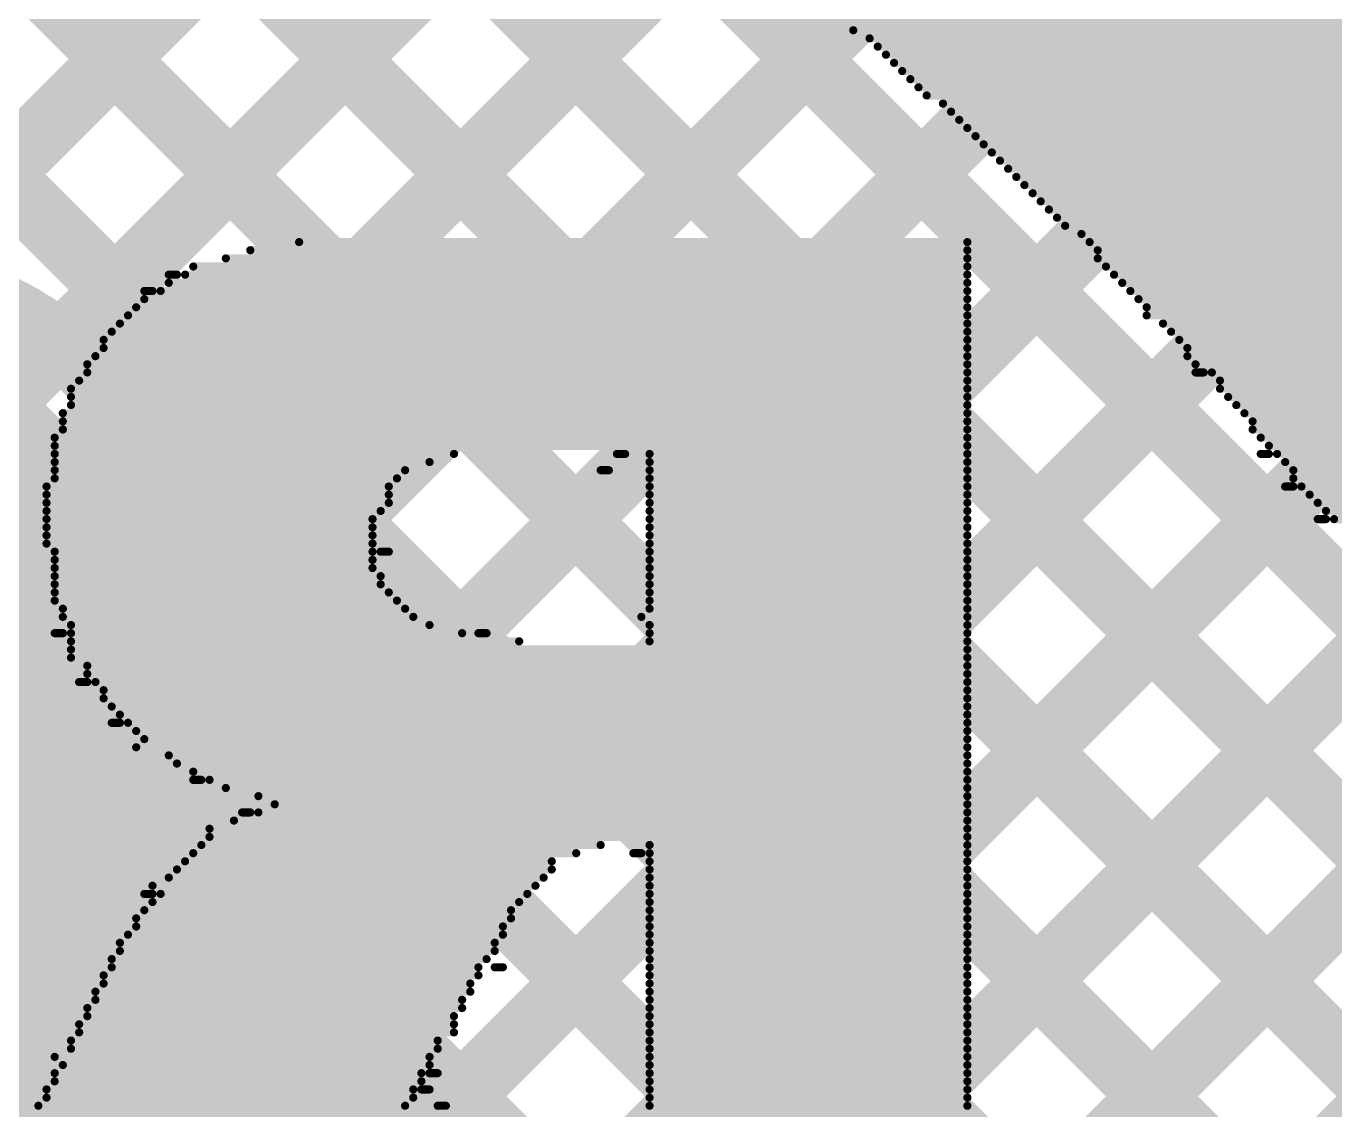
# Model space of a CAD drawing. Header units: millimetres. Extents: x 0 to 214, y 0 to 214.
# Drawn here: x 3.4305 to 3.5911, y 2.0225 to 2.1555 of the extents above; entities that cross this region are included whole.
import ezdxf

# ---------------------------------------------------------------- set-up
doc = ezdxf.new("R2010")
doc.units = ezdxf.units.MM
doc.header["$MEASUREMENT"] = 0
for name, color, linetype in [('BottomLayer', 5, 'Continuous'), ('BottomOverlay', 54, 'Continuous'), ('TopLayer', 1, 'Continuous')]:
    doc.layers.add(name, color=color, linetype=linetype)

msp = doc.modelspace()

# ---------------------------------------------------------------- linework, layer by layer
at = {"layer": 'BottomLayer', "const_width": 0.008}
for points in [[(3.25717, 1.91067), (4.033, 2.6865)], [(3.28279, 1.908), (4.06129, 2.6865)], [(3.31107, 1.908), (4.08957, 2.6865)], [(3.33936, 1.908), (4.11786, 2.6865)], [(3.36764, 1.908), (4.14614, 2.6865)], [(3.39593, 1.908), (3.99415, 2.50622)], [(3.42421, 1.908), (3.994, 2.47779)], [(3.45249, 1.908), (3.994, 2.44951)], [(3.48078, 1.908), (3.994, 2.42122)], [(3.32618, 2.40806), (3.816, 1.91824)], [(3.31203, 2.39392), (3.816, 1.88995)], [(3.29789, 2.37978), (3.816, 1.86167)], [(3.28375, 2.36564), (3.816, 1.83338)], [(3.26961, 2.35149), (3.816, 1.8051)], [(3.25546, 2.33735), (3.816, 1.77682)], [(3.12212, 2.32928), (3.54339, 1.908)], [(3.24132, 2.32321), (3.64525, 1.91928)], [(3.22718, 2.30907), (3.62149, 1.91475)], [(3.21342, 2.29454), (3.59996, 1.908)], [(3.22889, 1.93895), (3.58201, 2.29207)], [(3.19448, 2.28519), (3.57168, 1.908)], [(3.24303, 1.92481), (3.59717, 2.27895)]]:
    msp.add_lwpolyline(points, dxfattribs=at)
at = {"layer": 'BottomOverlay', "const_width": 0.001}
for points in [[(3.53, 2.156), (3.649, 2.156)], [(3.532, 2.155), (3.65, 2.155)], [(3.534, 2.154), (3.651, 2.154)], [(3.535, 2.153), (3.652, 2.153)], [(3.536, 2.152), (3.653, 2.152)], [(3.537, 2.151), (3.654, 2.151)], [(3.538, 2.15), (3.656, 2.15)], [(3.539, 2.149), (3.656, 2.149)], [(3.54, 2.148), (3.656, 2.148)], [(3.541, 2.147), (3.657, 2.147)], [(3.543, 2.146), (3.658, 2.146)], [(3.544, 2.145), (3.659, 2.145)], [(3.545, 2.144), (3.66, 2.144)], [(3.546, 2.143), (3.662, 2.143)], [(3.547, 2.142), (3.663, 2.142)], [(3.548, 2.141), (3.663, 2.141)], [(3.549, 2.14), (3.664, 2.14)], [(3.55, 2.139), (3.664, 2.139)], [(3.551, 2.138), (3.665, 2.138)], [(3.552, 2.137), (3.666, 2.137)], [(3.553, 2.136), (3.667, 2.136)], [(3.554, 2.135), (3.667, 2.135)], [(3.555, 2.134), (3.668, 2.134)], [(3.556, 2.133), (3.67, 2.133)], [(3.557, 2.132), (3.669, 2.132)], [(3.558, 2.131), (3.67, 2.131)], [(3.464, 2.129), (3.546, 2.129)], [(3.56, 2.13), (3.671, 2.13)], [(3.561, 2.129), (3.672, 2.129)], [(3.458, 2.128), (3.546, 2.128)], [(3.562, 2.128), (3.672, 2.128)], [(3.451, 2.126), (3.546, 2.126)], [(3.455, 2.127), (3.546, 2.127)], [(3.562, 2.127), (3.673, 2.127)], [(3.563, 2.126), (3.674, 2.126)], [(3.448, 2.125), (3.449, 2.125)], [(3.45, 2.125), (3.546, 2.125)], [(3.564, 2.125), (3.674, 2.125)], [(3.445, 2.123), (3.446, 2.123)], [(3.447, 2.123), (3.546, 2.123)], [(3.448, 2.124), (3.546, 2.124)], [(3.565, 2.124), (3.674, 2.124)], [(3.566, 2.123), (3.675, 2.123)], [(3.444, 2.121), (3.546, 2.121)], [(3.445, 2.122), (3.546, 2.122)], [(3.567, 2.122), (3.675, 2.122)], [(3.568, 2.121), (3.675, 2.121)], [(3.443, 2.12), (3.546, 2.12)], [(3.568, 2.12), (3.78, 2.12)], [(3.441, 2.118), (3.546, 2.118)], [(3.442, 2.119), (3.546, 2.119)], [(3.57, 2.119), (3.78, 2.119)], [(3.571, 2.118), (3.781, 2.118)], [(3.44, 2.117), (3.546, 2.117)], [(3.572, 2.117), (3.781, 2.117)], [(3.439, 2.115), (3.546, 2.115)], [(3.44, 2.116), (3.546, 2.116)], [(3.573, 2.116), (3.781, 2.116)], [(3.573, 2.115), (3.781, 2.115)], [(3.438, 2.114), (3.546, 2.114)], [(3.438, 2.113), (3.546, 2.113)], [(3.574, 2.114), (3.781, 2.114)], [(3.574, 2.113), (3.575, 2.113)], [(3.576, 2.113), (3.781, 2.113)], [(3.437, 2.112), (3.546, 2.112)], [(3.577, 2.112), (3.781, 2.112)], [(3.436, 2.111), (3.546, 2.111)], [(3.436, 2.11), (3.546, 2.11)], [(3.577, 2.111), (3.781, 2.111)], [(3.578, 2.11), (3.781, 2.11)], [(3.436, 2.109), (3.546, 2.109)], [(3.579, 2.109), (3.781, 2.109)], [(3.435, 2.108), (3.546, 2.108)], [(3.435, 2.107), (3.546, 2.107)], [(3.58, 2.108), (3.782, 2.108)], [(3.581, 2.107), (3.782, 2.107)], [(3.434, 2.105), (3.546, 2.105)], [(3.435, 2.106), (3.546, 2.106)], [(3.581, 2.106), (3.782, 2.106)], [(3.582, 2.105), (3.782, 2.105)], [(3.434, 2.104), (3.546, 2.104)], [(3.583, 2.104), (3.782, 2.104)], [(3.434, 2.103), (3.483, 2.103)], [(3.434, 2.102), (3.48, 2.102)], [(3.503, 2.103), (3.504, 2.103)], [(3.507, 2.103), (3.546, 2.103)], [(3.507, 2.102), (3.546, 2.102)], [(3.582, 2.103), (3.583, 2.103)], [(3.584, 2.103), (3.782, 2.103)], [(3.585, 2.102), (3.782, 2.102)], [(3.434, 2.101), (3.477, 2.101)], [(3.501, 2.101), (3.502, 2.101)], [(3.507, 2.101), (3.546, 2.101)], [(3.586, 2.101), (3.783, 2.101)], [(3.433, 2.099), (3.475, 2.099)], [(3.434, 2.1), (3.476, 2.1)], [(3.507, 2.1), (3.546, 2.1)], [(3.507, 2.099), (3.546, 2.099)], [(3.585, 2.099), (3.586, 2.099)], [(3.586, 2.1), (3.782, 2.1)], [(3.587, 2.099), (3.782, 2.099)], [(3.433, 2.098), (3.475, 2.098)], [(3.433, 2.097), (3.475, 2.097)], [(3.507, 2.098), (3.546, 2.098)], [(3.507, 2.097), (3.546, 2.097)], [(3.588, 2.098), (3.78, 2.098)], [(3.589, 2.097), (3.78, 2.097)], [(3.433, 2.096), (3.474, 2.096)], [(3.507, 2.096), (3.546, 2.096)], [(3.59, 2.096), (3.778, 2.096)], [(3.433, 2.095), (3.473, 2.095)], [(3.433, 2.094), (3.473, 2.094)], [(3.507, 2.095), (3.546, 2.095)], [(3.507, 2.094), (3.546, 2.094)], [(3.589, 2.095), (3.59, 2.095)], [(3.591, 2.095), (3.777, 2.095)], [(3.433, 2.093), (3.473, 2.093)], [(3.507, 2.093), (3.546, 2.093)], [(3.433, 2.092), (3.473, 2.092)], [(3.434, 2.091), (3.473, 2.091)], [(3.474, 2.091), (3.475, 2.091)], [(3.507, 2.092), (3.546, 2.092)], [(3.507, 2.091), (3.546, 2.091)], [(3.434, 2.09), (3.473, 2.09)], [(3.434, 2.089), (3.473, 2.089)], [(3.507, 2.09), (3.546, 2.09)], [(3.507, 2.089), (3.546, 2.089)], [(3.434, 2.088), (3.474, 2.088)], [(3.507, 2.088), (3.546, 2.088)], [(3.434, 2.087), (3.474, 2.087)], [(3.434, 2.086), (3.475, 2.086)], [(3.507, 2.087), (3.546, 2.087)], [(3.507, 2.086), (3.546, 2.086)], [(3.434, 2.085), (3.476, 2.085)], [(3.435, 2.084), (3.477, 2.084)], [(3.507, 2.085), (3.546, 2.085)], [(3.507, 2.084), (3.546, 2.084)], [(3.435, 2.083), (3.478, 2.083)], [(3.506, 2.083), (3.546, 2.083)], [(3.434, 2.081), (3.435, 2.081)], [(3.436, 2.082), (3.48, 2.082)], [(3.436, 2.081), (3.484, 2.081)], [(3.486, 2.081), (3.487, 2.081)], [(3.507, 2.082), (3.546, 2.082)], [(3.507, 2.081), (3.546, 2.081)], [(3.436, 2.08), (3.491, 2.08)], [(3.507, 2.08), (3.546, 2.08)], [(3.436, 2.079), (3.546, 2.079)], [(3.436, 2.078), (3.546, 2.078)], [(3.438, 2.077), (3.546, 2.077)], [(3.438, 2.076), (3.546, 2.076)], [(3.437, 2.075), (3.438, 2.075)], [(3.439, 2.075), (3.546, 2.075)], [(3.44, 2.074), (3.546, 2.074)], [(3.44, 2.073), (3.546, 2.073)], [(3.441, 2.072), (3.546, 2.072)], [(3.441, 2.07), (3.442, 2.07)], [(3.442, 2.071), (3.546, 2.071)], [(3.443, 2.07), (3.546, 2.07)], [(3.444, 2.069), (3.546, 2.069)], [(3.445, 2.068), (3.546, 2.068)], [(3.444, 2.067), (3.546, 2.067)], [(3.448, 2.066), (3.546, 2.066)], [(3.449, 2.065), (3.546, 2.065)], [(3.451, 2.064), (3.546, 2.064)], [(3.451, 2.063), (3.452, 2.063)], [(3.453, 2.063), (3.546, 2.063)], [(3.455, 2.062), (3.546, 2.062)], [(3.459, 2.061), (3.546, 2.061)], [(3.461, 2.06), (3.546, 2.06)], [(3.457, 2.059), (3.458, 2.059)], [(3.459, 2.059), (3.546, 2.059)], [(3.453, 2.057), (3.546, 2.057)], [(3.456, 2.058), (3.546, 2.058)], [(3.453, 2.056), (3.546, 2.056)], [(3.451, 2.054), (3.498, 2.054)], [(3.452, 2.055), (3.501, 2.055)], [(3.505, 2.054), (3.506, 2.054)], [(3.507, 2.055), (3.546, 2.055)], [(3.507, 2.054), (3.546, 2.054)], [(3.449, 2.052), (3.495, 2.052)], [(3.45, 2.053), (3.495, 2.053)], [(3.507, 2.053), (3.546, 2.053)], [(3.507, 2.052), (3.546, 2.052)], [(3.448, 2.051), (3.494, 2.051)], [(3.507, 2.051), (3.546, 2.051)], [(3.445, 2.049), (3.446, 2.049)], [(3.446, 2.05), (3.493, 2.05)], [(3.447, 2.049), (3.492, 2.049)], [(3.507, 2.05), (3.546, 2.05)], [(3.507, 2.049), (3.546, 2.049)], [(3.446, 2.048), (3.491, 2.048)], [(3.507, 2.048), (3.546, 2.048)], [(3.444, 2.046), (3.49, 2.046)], [(3.445, 2.047), (3.49, 2.047)], [(3.507, 2.047), (3.546, 2.047)], [(3.507, 2.046), (3.546, 2.046)], [(3.443, 2.044), (3.489, 2.044)], [(3.444, 2.045), (3.489, 2.045)], [(3.507, 2.045), (3.546, 2.045)], [(3.507, 2.044), (3.546, 2.044)], [(3.442, 2.043), (3.488, 2.043)], [(3.507, 2.043), (3.546, 2.043)], [(3.441, 2.041), (3.487, 2.041)], [(3.442, 2.042), (3.488, 2.042)], [(3.507, 2.042), (3.546, 2.042)], [(3.507, 2.041), (3.546, 2.041)], [(3.441, 2.04), (3.486, 2.04)], [(3.488, 2.04), (3.489, 2.04)], [(3.507, 2.04), (3.546, 2.04)], [(3.44, 2.039), (3.486, 2.039)], [(3.44, 2.038), (3.485, 2.038)], [(3.507, 2.039), (3.546, 2.039)], [(3.507, 2.038), (3.546, 2.038)], [(3.439, 2.037), (3.485, 2.037)], [(3.439, 2.036), (3.484, 2.036)], [(3.507, 2.037), (3.546, 2.037)], [(3.507, 2.036), (3.546, 2.036)], [(3.438, 2.035), (3.484, 2.035)], [(3.507, 2.035), (3.546, 2.035)], [(3.437, 2.033), (3.483, 2.033)], [(3.438, 2.034), (3.483, 2.034)], [(3.507, 2.034), (3.546, 2.034)], [(3.507, 2.033), (3.546, 2.033)], [(3.436, 2.031), (3.481, 2.031)], [(3.437, 2.032), (3.483, 2.032)], [(3.507, 2.032), (3.546, 2.032)], [(3.507, 2.031), (3.546, 2.031)], [(3.436, 2.03), (3.481, 2.03)], [(3.507, 2.03), (3.546, 2.03)], [(3.434, 2.029), (3.48, 2.029)], [(3.435, 2.028), (3.48, 2.028)], [(3.507, 2.029), (3.546, 2.029)], [(3.507, 2.028), (3.546, 2.028)], [(3.434, 2.027), (3.479, 2.027)], [(3.48, 2.027), (3.481, 2.027)], [(3.507, 2.027), (3.546, 2.027)], [(3.433, 2.025), (3.478, 2.025)], [(3.434, 2.026), (3.479, 2.026)], [(3.479, 2.025), (3.48, 2.025)], [(3.507, 2.026), (3.546, 2.026)], [(3.507, 2.025), (3.546, 2.025)], [(3.432, 2.023), (3.477, 2.023)], [(3.433, 2.024), (3.478, 2.024)], [(3.481, 2.023), (3.482, 2.023)], [(3.507, 2.024), (3.546, 2.024)], [(3.507, 2.023), (3.546, 2.023)], [(3.431, 2.022), (3.477, 2.022)], [(3.507, 2.022), (3.546, 2.022)]]:
    msp.add_lwpolyline(points, dxfattribs=at)
at = {"layer": 'BottomOverlay', "const_width": 0.0005}
for points in [[(3.53175, 2.155, 1), (3.53225, 2.155, 1)], [(3.53375, 2.154, 1), (3.53425, 2.154, 1)], [(3.53475, 2.153, 1), (3.53525, 2.153, 1)], [(3.53575, 2.152, 1), (3.53625, 2.152, 1)], [(3.53675, 2.151, 1), (3.53725, 2.151, 1)], [(3.53775, 2.15, 1), (3.53825, 2.15, 1)], [(3.53875, 2.149, 1), (3.53925, 2.149, 1)], [(3.53975, 2.148, 1), (3.54025, 2.148, 1)], [(3.54075, 2.147, 1), (3.54125, 2.147, 1)], [(3.54275, 2.146, 1), (3.54325, 2.146, 1)], [(3.54375, 2.145, 1), (3.54425, 2.145, 1)], [(3.54475, 2.144, 1), (3.54525, 2.144, 1)], [(3.54575, 2.143, 1), (3.54625, 2.143, 1)], [(3.54675, 2.142, 1), (3.54725, 2.142, 1)], [(3.54775, 2.141, 1), (3.54825, 2.141, 1)], [(3.54875, 2.14, 1), (3.54925, 2.14, 1)], [(3.54975, 2.139, 1), (3.55025, 2.139, 1)], [(3.55075, 2.138, 1), (3.55125, 2.138, 1)], [(3.55175, 2.137, 1), (3.55225, 2.137, 1)], [(3.55275, 2.136, 1), (3.55325, 2.136, 1)], [(3.55375, 2.135, 1), (3.55425, 2.135, 1)], [(3.55475, 2.134, 1), (3.55525, 2.134, 1)], [(3.55575, 2.133, 1), (3.55625, 2.133, 1)], [(3.55675, 2.132, 1), (3.55725, 2.132, 1)], [(3.55775, 2.131, 1), (3.55825, 2.131, 1)], [(3.46375, 2.129, 1), (3.46425, 2.129, 1)], [(3.54575, 2.129, 1), (3.54625, 2.129, 1)], [(3.55975, 2.13, 1), (3.56025, 2.13, 1)], [(3.56075, 2.129, 1), (3.56125, 2.129, 1)], [(3.45775, 2.128, 1), (3.45825, 2.128, 1)], [(3.54575, 2.128, 1), (3.54625, 2.128, 1)], [(3.56175, 2.128, 1), (3.56225, 2.128, 1)], [(3.45075, 2.126, 1), (3.45125, 2.126, 1)], [(3.45475, 2.127, 1), (3.45525, 2.127, 1)], [(3.54575, 2.127, 1), (3.54625, 2.127, 1)], [(3.54575, 2.126, 1), (3.54625, 2.126, 1)], [(3.56175, 2.127, 1), (3.56225, 2.127, 1)], [(3.56275, 2.126, 1), (3.56325, 2.126, 1)], [(3.44775, 2.125, 1), (3.44825, 2.125, 1)], [(3.44875, 2.125, 1), (3.44925, 2.125, 1)], [(3.44975, 2.125, 1), (3.45025, 2.125, 1)], [(3.54575, 2.125, 1), (3.54625, 2.125, 1)], [(3.56375, 2.125, 1), (3.56425, 2.125, 1)], [(3.44475, 2.123, 1), (3.44525, 2.123, 1)], [(3.44575, 2.123, 1), (3.44625, 2.123, 1)], [(3.44675, 2.123, 1), (3.44725, 2.123, 1)], [(3.44775, 2.124, 1), (3.44825, 2.124, 1)], [(3.54575, 2.124, 1), (3.54625, 2.124, 1)], [(3.54575, 2.123, 1), (3.54625, 2.123, 1)], [(3.56475, 2.124, 1), (3.56525, 2.124, 1)], [(3.56575, 2.123, 1), (3.56625, 2.123, 1)], [(3.44375, 2.121, 1), (3.44425, 2.121, 1)], [(3.44475, 2.122, 1), (3.44525, 2.122, 1)], [(3.54575, 2.122, 1), (3.54625, 2.122, 1)], [(3.54575, 2.121, 1), (3.54625, 2.121, 1)], [(3.56675, 2.122, 1), (3.56725, 2.122, 1)], [(3.56775, 2.121, 1), (3.56825, 2.121, 1)], [(3.44275, 2.12, 1), (3.44325, 2.12, 1)], [(3.54575, 2.12, 1), (3.54625, 2.12, 1)], [(3.56775, 2.12, 1), (3.56825, 2.12, 1)], [(3.44075, 2.118, 1), (3.44125, 2.118, 1)], [(3.44175, 2.119, 1), (3.44225, 2.119, 1)], [(3.54575, 2.119, 1), (3.54625, 2.119, 1)], [(3.54575, 2.118, 1), (3.54625, 2.118, 1)], [(3.56975, 2.119, 1), (3.57025, 2.119, 1)], [(3.57075, 2.118, 1), (3.57125, 2.118, 1)], [(3.43975, 2.117, 1), (3.44025, 2.117, 1)], [(3.54575, 2.117, 1), (3.54625, 2.117, 1)], [(3.57175, 2.117, 1), (3.57225, 2.117, 1)], [(3.43875, 2.115, 1), (3.43925, 2.115, 1)], [(3.43975, 2.116, 1), (3.44025, 2.116, 1)], [(3.54575, 2.116, 1), (3.54625, 2.116, 1)], [(3.54575, 2.115, 1), (3.54625, 2.115, 1)], [(3.57275, 2.116, 1), (3.57325, 2.116, 1)], [(3.57275, 2.115, 1), (3.57325, 2.115, 1)], [(3.43775, 2.114, 1), (3.43825, 2.114, 1)], [(3.43775, 2.113, 1), (3.43825, 2.113, 1)], [(3.54575, 2.114, 1), (3.54625, 2.114, 1)], [(3.54575, 2.113, 1), (3.54625, 2.113, 1)], [(3.57375, 2.114, 1), (3.57425, 2.114, 1)], [(3.57375, 2.113, 1), (3.57425, 2.113, 1)], [(3.57475, 2.113, 1), (3.57525, 2.113, 1)], [(3.57575, 2.113, 1), (3.57625, 2.113, 1)], [(3.43675, 2.112, 1), (3.43725, 2.112, 1)], [(3.54575, 2.112, 1), (3.54625, 2.112, 1)], [(3.57675, 2.112, 1), (3.57725, 2.112, 1)], [(3.43575, 2.111, 1), (3.43625, 2.111, 1)], [(3.43575, 2.11, 1), (3.43625, 2.11, 1)], [(3.54575, 2.111, 1), (3.54625, 2.111, 1)], [(3.54575, 2.11, 1), (3.54625, 2.11, 1)], [(3.57675, 2.111, 1), (3.57725, 2.111, 1)], [(3.57775, 2.11, 1), (3.57825, 2.11, 1)], [(3.43575, 2.109, 1), (3.43625, 2.109, 1)], [(3.54575, 2.109, 1), (3.54625, 2.109, 1)], [(3.57875, 2.109, 1), (3.57925, 2.109, 1)], [(3.43475, 2.108, 1), (3.43525, 2.108, 1)], [(3.43475, 2.107, 1), (3.43525, 2.107, 1)], [(3.54575, 2.108, 1), (3.54625, 2.108, 1)], [(3.54575, 2.107, 1), (3.54625, 2.107, 1)], [(3.57975, 2.108, 1), (3.58025, 2.108, 1)], [(3.58075, 2.107, 1), (3.58125, 2.107, 1)], [(3.43375, 2.105, 1), (3.43425, 2.105, 1)], [(3.43475, 2.106, 1), (3.43525, 2.106, 1)], [(3.54575, 2.106, 1), (3.54625, 2.106, 1)], [(3.54575, 2.105, 1), (3.54625, 2.105, 1)], [(3.58075, 2.106, 1), (3.58125, 2.106, 1)], [(3.58175, 2.105, 1), (3.58225, 2.105, 1)], [(3.43375, 2.104, 1), (3.43425, 2.104, 1)], [(3.54575, 2.104, 1), (3.54625, 2.104, 1)], [(3.58275, 2.104, 1), (3.58325, 2.104, 1)], [(3.43375, 2.103, 1), (3.43425, 2.103, 1)], [(3.43375, 2.102, 1), (3.43425, 2.102, 1)], [(3.47975, 2.102, 1), (3.48025, 2.102, 1)], [(3.48275, 2.103, 1), (3.48325, 2.103, 1)], [(3.50275, 2.103, 1), (3.50325, 2.103, 1)], [(3.50375, 2.103, 1), (3.50425, 2.103, 1)], [(3.50675, 2.103, 1), (3.50725, 2.103, 1)], [(3.50675, 2.102, 1), (3.50725, 2.102, 1)], [(3.54575, 2.103, 1), (3.54625, 2.103, 1)], [(3.54575, 2.102, 1), (3.54625, 2.102, 1)], [(3.58175, 2.103, 1), (3.58225, 2.103, 1)], [(3.58275, 2.103, 1), (3.58325, 2.103, 1)], [(3.58375, 2.103, 1), (3.58425, 2.103, 1)], [(3.58475, 2.102, 1), (3.58525, 2.102, 1)], [(3.43375, 2.101, 1), (3.43425, 2.101, 1)], [(3.47675, 2.101, 1), (3.47725, 2.101, 1)], [(3.50075, 2.101, 1), (3.50125, 2.101, 1)], [(3.50175, 2.101, 1), (3.50225, 2.101, 1)], [(3.50675, 2.101, 1), (3.50725, 2.101, 1)], [(3.54575, 2.101, 1), (3.54625, 2.101, 1)], [(3.58575, 2.101, 1), (3.58625, 2.101, 1)], [(3.43275, 2.099, 1), (3.43325, 2.099, 1)], [(3.43375, 2.1, 1), (3.43425, 2.1, 1)], [(3.47475, 2.099, 1), (3.47525, 2.099, 1)], [(3.47575, 2.1, 1), (3.47625, 2.1, 1)], [(3.50675, 2.1, 1), (3.50725, 2.1, 1)], [(3.50675, 2.099, 1), (3.50725, 2.099, 1)], [(3.54575, 2.1, 1), (3.54625, 2.1, 1)], [(3.54575, 2.099, 1), (3.54625, 2.099, 1)], [(3.58475, 2.099, 1), (3.58525, 2.099, 1)], [(3.58575, 2.1, 1), (3.58625, 2.1, 1)], [(3.58575, 2.099, 1), (3.58625, 2.099, 1)], [(3.58675, 2.099, 1), (3.58725, 2.099, 1)], [(3.43275, 2.098, 1), (3.43325, 2.098, 1)], [(3.43275, 2.097, 1), (3.43325, 2.097, 1)], [(3.47475, 2.098, 1), (3.47525, 2.098, 1)], [(3.47475, 2.097, 1), (3.47525, 2.097, 1)], [(3.50675, 2.098, 1), (3.50725, 2.098, 1)], [(3.50675, 2.097, 1), (3.50725, 2.097, 1)], [(3.54575, 2.098, 1), (3.54625, 2.098, 1)], [(3.54575, 2.097, 1), (3.54625, 2.097, 1)], [(3.58775, 2.098, 1), (3.58825, 2.098, 1)], [(3.58875, 2.097, 1), (3.58925, 2.097, 1)], [(3.43275, 2.096, 1), (3.43325, 2.096, 1)], [(3.47375, 2.096, 1), (3.47425, 2.096, 1)], [(3.50675, 2.096, 1), (3.50725, 2.096, 1)], [(3.54575, 2.096, 1), (3.54625, 2.096, 1)], [(3.58975, 2.096, 1), (3.59025, 2.096, 1)], [(3.43275, 2.095, 1), (3.43325, 2.095, 1)], [(3.43275, 2.094, 1), (3.43325, 2.094, 1)], [(3.47275, 2.095, 1), (3.47325, 2.095, 1)], [(3.47275, 2.094, 1), (3.47325, 2.094, 1)], [(3.50675, 2.095, 1), (3.50725, 2.095, 1)], [(3.50675, 2.094, 1), (3.50725, 2.094, 1)], [(3.54575, 2.095, 1), (3.54625, 2.095, 1)], [(3.54575, 2.094, 1), (3.54625, 2.094, 1)], [(3.58875, 2.095, 1), (3.58925, 2.095, 1)], [(3.58975, 2.095, 1), (3.59025, 2.095, 1)], [(3.59075, 2.095, 1), (3.59125, 2.095, 1)], [(3.43275, 2.093, 1), (3.43325, 2.093, 1)], [(3.47275, 2.093, 1), (3.47325, 2.093, 1)], [(3.50675, 2.093, 1), (3.50725, 2.093, 1)], [(3.54575, 2.093, 1), (3.54625, 2.093, 1)], [(3.43275, 2.092, 1), (3.43325, 2.092, 1)], [(3.43375, 2.091, 1), (3.43425, 2.091, 1)], [(3.47275, 2.092, 1), (3.47325, 2.092, 1)], [(3.47275, 2.091, 1), (3.47325, 2.091, 1)], [(3.47375, 2.091, 1), (3.47425, 2.091, 1)], [(3.47475, 2.091, 1), (3.47525, 2.091, 1)], [(3.50675, 2.092, 1), (3.50725, 2.092, 1)], [(3.50675, 2.091, 1), (3.50725, 2.091, 1)], [(3.54575, 2.092, 1), (3.54625, 2.092, 1)], [(3.54575, 2.091, 1), (3.54625, 2.091, 1)], [(3.43375, 2.09, 1), (3.43425, 2.09, 1)], [(3.43375, 2.089, 1), (3.43425, 2.089, 1)], [(3.47275, 2.09, 1), (3.47325, 2.09, 1)], [(3.47275, 2.089, 1), (3.47325, 2.089, 1)], [(3.50675, 2.09, 1), (3.50725, 2.09, 1)], [(3.50675, 2.089, 1), (3.50725, 2.089, 1)], [(3.54575, 2.09, 1), (3.54625, 2.09, 1)], [(3.54575, 2.089, 1), (3.54625, 2.089, 1)], [(3.43375, 2.088, 1), (3.43425, 2.088, 1)], [(3.47375, 2.088, 1), (3.47425, 2.088, 1)], [(3.50675, 2.088, 1), (3.50725, 2.088, 1)], [(3.54575, 2.088, 1), (3.54625, 2.088, 1)], [(3.43375, 2.087, 1), (3.43425, 2.087, 1)], [(3.43375, 2.086, 1), (3.43425, 2.086, 1)], [(3.47375, 2.087, 1), (3.47425, 2.087, 1)], [(3.47475, 2.086, 1), (3.47525, 2.086, 1)], [(3.50675, 2.087, 1), (3.50725, 2.087, 1)], [(3.50675, 2.086, 1), (3.50725, 2.086, 1)], [(3.54575, 2.087, 1), (3.54625, 2.087, 1)], [(3.54575, 2.086, 1), (3.54625, 2.086, 1)], [(3.43375, 2.085, 1), (3.43425, 2.085, 1)], [(3.43475, 2.084, 1), (3.43525, 2.084, 1)], [(3.47575, 2.085, 1), (3.47625, 2.085, 1)], [(3.47675, 2.084, 1), (3.47725, 2.084, 1)], [(3.50675, 2.085, 1), (3.50725, 2.085, 1)], [(3.50675, 2.084, 1), (3.50725, 2.084, 1)], [(3.54575, 2.085, 1), (3.54625, 2.085, 1)], [(3.54575, 2.084, 1), (3.54625, 2.084, 1)], [(3.43475, 2.083, 1), (3.43525, 2.083, 1)], [(3.47775, 2.083, 1), (3.47825, 2.083, 1)], [(3.50575, 2.083, 1), (3.50625, 2.083, 1)], [(3.54575, 2.083, 1), (3.54625, 2.083, 1)], [(3.43375, 2.081, 1), (3.43425, 2.081, 1)], [(3.43475, 2.081, 1), (3.43525, 2.081, 1)], [(3.43575, 2.082, 1), (3.43625, 2.082, 1)], [(3.43575, 2.081, 1), (3.43625, 2.081, 1)], [(3.47975, 2.082, 1), (3.48025, 2.082, 1)], [(3.48375, 2.081, 1), (3.48425, 2.081, 1)], [(3.48575, 2.081, 1), (3.48625, 2.081, 1)], [(3.48675, 2.081, 1), (3.48725, 2.081, 1)], [(3.50675, 2.082, 1), (3.50725, 2.082, 1)], [(3.50675, 2.081, 1), (3.50725, 2.081, 1)], [(3.54575, 2.082, 1), (3.54625, 2.082, 1)], [(3.54575, 2.081, 1), (3.54625, 2.081, 1)], [(3.43575, 2.08, 1), (3.43625, 2.08, 1)], [(3.49075, 2.08, 1), (3.49125, 2.08, 1)], [(3.50675, 2.08, 1), (3.50725, 2.08, 1)], [(3.54575, 2.08, 1), (3.54625, 2.08, 1)], [(3.43575, 2.079, 1), (3.43625, 2.079, 1)], [(3.43575, 2.078, 1), (3.43625, 2.078, 1)], [(3.54575, 2.079, 1), (3.54625, 2.079, 1)], [(3.54575, 2.078, 1), (3.54625, 2.078, 1)], [(3.43775, 2.077, 1), (3.43825, 2.077, 1)], [(3.43775, 2.076, 1), (3.43825, 2.076, 1)], [(3.54575, 2.077, 1), (3.54625, 2.077, 1)], [(3.54575, 2.076, 1), (3.54625, 2.076, 1)], [(3.43675, 2.075, 1), (3.43725, 2.075, 1)], [(3.43775, 2.075, 1), (3.43825, 2.075, 1)], [(3.43875, 2.075, 1), (3.43925, 2.075, 1)], [(3.54575, 2.075, 1), (3.54625, 2.075, 1)], [(3.43975, 2.074, 1), (3.44025, 2.074, 1)], [(3.43975, 2.073, 1), (3.44025, 2.073, 1)], [(3.54575, 2.074, 1), (3.54625, 2.074, 1)], [(3.54575, 2.073, 1), (3.54625, 2.073, 1)], [(3.44075, 2.072, 1), (3.44125, 2.072, 1)], [(3.54575, 2.072, 1), (3.54625, 2.072, 1)], [(3.44075, 2.07, 1), (3.44125, 2.07, 1)], [(3.44175, 2.071, 1), (3.44225, 2.071, 1)], [(3.44175, 2.07, 1), (3.44225, 2.07, 1)], [(3.44275, 2.07, 1), (3.44325, 2.07, 1)], [(3.54575, 2.071, 1), (3.54625, 2.071, 1)], [(3.54575, 2.07, 1), (3.54625, 2.07, 1)], [(3.44375, 2.069, 1), (3.44425, 2.069, 1)], [(3.44475, 2.068, 1), (3.44525, 2.068, 1)], [(3.54575, 2.069, 1), (3.54625, 2.069, 1)], [(3.54575, 2.068, 1), (3.54625, 2.068, 1)], [(3.44375, 2.067, 1), (3.44425, 2.067, 1)], [(3.54575, 2.067, 1), (3.54625, 2.067, 1)], [(3.44775, 2.066, 1), (3.44825, 2.066, 1)], [(3.44875, 2.065, 1), (3.44925, 2.065, 1)], [(3.54575, 2.066, 1), (3.54625, 2.066, 1)], [(3.54575, 2.065, 1), (3.54625, 2.065, 1)], [(3.45075, 2.064, 1), (3.45125, 2.064, 1)], [(3.54575, 2.064, 1), (3.54625, 2.064, 1)], [(3.45075, 2.063, 1), (3.45125, 2.063, 1)], [(3.45175, 2.063, 1), (3.45225, 2.063, 1)], [(3.45275, 2.063, 1), (3.45325, 2.063, 1)], [(3.45475, 2.062, 1), (3.45525, 2.062, 1)], [(3.54575, 2.063, 1), (3.54625, 2.063, 1)], [(3.54575, 2.062, 1), (3.54625, 2.062, 1)], [(3.45875, 2.061, 1), (3.45925, 2.061, 1)], [(3.46075, 2.06, 1), (3.46125, 2.06, 1)], [(3.54575, 2.061, 1), (3.54625, 2.061, 1)], [(3.54575, 2.06, 1), (3.54625, 2.06, 1)], [(3.45675, 2.059, 1), (3.45725, 2.059, 1)], [(3.45775, 2.059, 1), (3.45825, 2.059, 1)], [(3.45875, 2.059, 1), (3.45925, 2.059, 1)], [(3.54575, 2.059, 1), (3.54625, 2.059, 1)], [(3.45275, 2.057, 1), (3.45325, 2.057, 1)], [(3.45575, 2.058, 1), (3.45625, 2.058, 1)], [(3.54575, 2.058, 1), (3.54625, 2.058, 1)], [(3.54575, 2.057, 1), (3.54625, 2.057, 1)], [(3.45275, 2.056, 1), (3.45325, 2.056, 1)], [(3.54575, 2.056, 1), (3.54625, 2.056, 1)], [(3.45075, 2.054, 1), (3.45125, 2.054, 1)], [(3.45175, 2.055, 1), (3.45225, 2.055, 1)], [(3.49775, 2.054, 1), (3.49825, 2.054, 1)], [(3.50075, 2.055, 1), (3.50125, 2.055, 1)], [(3.50475, 2.054, 1), (3.50525, 2.054, 1)], [(3.50575, 2.054, 1), (3.50625, 2.054, 1)], [(3.50675, 2.055, 1), (3.50725, 2.055, 1)], [(3.50675, 2.054, 1), (3.50725, 2.054, 1)], [(3.54575, 2.055, 1), (3.54625, 2.055, 1)], [(3.54575, 2.054, 1), (3.54625, 2.054, 1)], [(3.44875, 2.052, 1), (3.44925, 2.052, 1)], [(3.44975, 2.053, 1), (3.45025, 2.053, 1)], [(3.49475, 2.053, 1), (3.49525, 2.053, 1)], [(3.49475, 2.052, 1), (3.49525, 2.052, 1)], [(3.50675, 2.053, 1), (3.50725, 2.053, 1)], [(3.50675, 2.052, 1), (3.50725, 2.052, 1)], [(3.54575, 2.053, 1), (3.54625, 2.053, 1)], [(3.54575, 2.052, 1), (3.54625, 2.052, 1)], [(3.44775, 2.051, 1), (3.44825, 2.051, 1)], [(3.49375, 2.051, 1), (3.49425, 2.051, 1)], [(3.50675, 2.051, 1), (3.50725, 2.051, 1)], [(3.54575, 2.051, 1), (3.54625, 2.051, 1)], [(3.44475, 2.049, 1), (3.44525, 2.049, 1)], [(3.44575, 2.05, 1), (3.44625, 2.05, 1)], [(3.44575, 2.049, 1), (3.44625, 2.049, 1)], [(3.44675, 2.049, 1), (3.44725, 2.049, 1)], [(3.49175, 2.049, 1), (3.49225, 2.049, 1)], [(3.49275, 2.05, 1), (3.49325, 2.05, 1)], [(3.50675, 2.05, 1), (3.50725, 2.05, 1)], [(3.50675, 2.049, 1), (3.50725, 2.049, 1)], [(3.54575, 2.05, 1), (3.54625, 2.05, 1)], [(3.54575, 2.049, 1), (3.54625, 2.049, 1)], [(3.44575, 2.048, 1), (3.44625, 2.048, 1)], [(3.49075, 2.048, 1), (3.49125, 2.048, 1)], [(3.50675, 2.048, 1), (3.50725, 2.048, 1)], [(3.54575, 2.048, 1), (3.54625, 2.048, 1)], [(3.44375, 2.046, 1), (3.44425, 2.046, 1)], [(3.44475, 2.047, 1), (3.44525, 2.047, 1)], [(3.48975, 2.047, 1), (3.49025, 2.047, 1)], [(3.48975, 2.046, 1), (3.49025, 2.046, 1)], [(3.50675, 2.047, 1), (3.50725, 2.047, 1)], [(3.50675, 2.046, 1), (3.50725, 2.046, 1)], [(3.54575, 2.047, 1), (3.54625, 2.047, 1)], [(3.54575, 2.046, 1), (3.54625, 2.046, 1)], [(3.44275, 2.044, 1), (3.44325, 2.044, 1)], [(3.44375, 2.045, 1), (3.44425, 2.045, 1)], [(3.48875, 2.045, 1), (3.48925, 2.045, 1)], [(3.48875, 2.044, 1), (3.48925, 2.044, 1)], [(3.50675, 2.045, 1), (3.50725, 2.045, 1)], [(3.50675, 2.044, 1), (3.50725, 2.044, 1)], [(3.54575, 2.045, 1), (3.54625, 2.045, 1)], [(3.54575, 2.044, 1), (3.54625, 2.044, 1)], [(3.44175, 2.043, 1), (3.44225, 2.043, 1)], [(3.48775, 2.043, 1), (3.48825, 2.043, 1)], [(3.50675, 2.043, 1), (3.50725, 2.043, 1)], [(3.54575, 2.043, 1), (3.54625, 2.043, 1)], [(3.44075, 2.041, 1), (3.44125, 2.041, 1)], [(3.44175, 2.042, 1), (3.44225, 2.042, 1)], [(3.48675, 2.041, 1), (3.48725, 2.041, 1)], [(3.48775, 2.042, 1), (3.48825, 2.042, 1)], [(3.50675, 2.042, 1), (3.50725, 2.042, 1)], [(3.50675, 2.041, 1), (3.50725, 2.041, 1)], [(3.54575, 2.042, 1), (3.54625, 2.042, 1)], [(3.54575, 2.041, 1), (3.54625, 2.041, 1)], [(3.44075, 2.04, 1), (3.44125, 2.04, 1)], [(3.48575, 2.04, 1), (3.48625, 2.04, 1)], [(3.48775, 2.04, 1), (3.48825, 2.04, 1)], [(3.48875, 2.04, 1), (3.48925, 2.04, 1)], [(3.50675, 2.04, 1), (3.50725, 2.04, 1)], [(3.54575, 2.04, 1), (3.54625, 2.04, 1)], [(3.43975, 2.039, 1), (3.44025, 2.039, 1)], [(3.43975, 2.038, 1), (3.44025, 2.038, 1)], [(3.48475, 2.038, 1), (3.48525, 2.038, 1)], [(3.48575, 2.039, 1), (3.48625, 2.039, 1)], [(3.50675, 2.039, 1), (3.50725, 2.039, 1)], [(3.50675, 2.038, 1), (3.50725, 2.038, 1)], [(3.54575, 2.039, 1), (3.54625, 2.039, 1)], [(3.54575, 2.038, 1), (3.54625, 2.038, 1)], [(3.43875, 2.037, 1), (3.43925, 2.037, 1)], [(3.43875, 2.036, 1), (3.43925, 2.036, 1)], [(3.48375, 2.036, 1), (3.48425, 2.036, 1)], [(3.48475, 2.037, 1), (3.48525, 2.037, 1)], [(3.50675, 2.037, 1), (3.50725, 2.037, 1)], [(3.50675, 2.036, 1), (3.50725, 2.036, 1)], [(3.54575, 2.037, 1), (3.54625, 2.037, 1)], [(3.54575, 2.036, 1), (3.54625, 2.036, 1)], [(3.43775, 2.035, 1), (3.43825, 2.035, 1)], [(3.48375, 2.035, 1), (3.48425, 2.035, 1)], [(3.50675, 2.035, 1), (3.50725, 2.035, 1)], [(3.54575, 2.035, 1), (3.54625, 2.035, 1)], [(3.43675, 2.033, 1), (3.43725, 2.033, 1)], [(3.43775, 2.034, 1), (3.43825, 2.034, 1)], [(3.48275, 2.034, 1), (3.48325, 2.034, 1)], [(3.48275, 2.033, 1), (3.48325, 2.033, 1)], [(3.50675, 2.034, 1), (3.50725, 2.034, 1)], [(3.50675, 2.033, 1), (3.50725, 2.033, 1)], [(3.54575, 2.034, 1), (3.54625, 2.034, 1)], [(3.54575, 2.033, 1), (3.54625, 2.033, 1)], [(3.43575, 2.031, 1), (3.43625, 2.031, 1)], [(3.43675, 2.032, 1), (3.43725, 2.032, 1)], [(3.48075, 2.031, 1), (3.48125, 2.031, 1)], [(3.48275, 2.032, 1), (3.48325, 2.032, 1)], [(3.50675, 2.032, 1), (3.50725, 2.032, 1)], [(3.50675, 2.031, 1), (3.50725, 2.031, 1)], [(3.54575, 2.032, 1), (3.54625, 2.032, 1)], [(3.54575, 2.031, 1), (3.54625, 2.031, 1)], [(3.43575, 2.03, 1), (3.43625, 2.03, 1)], [(3.48075, 2.03, 1), (3.48125, 2.03, 1)], [(3.50675, 2.03, 1), (3.50725, 2.03, 1)], [(3.54575, 2.03, 1), (3.54625, 2.03, 1)], [(3.43375, 2.029, 1), (3.43425, 2.029, 1)], [(3.43475, 2.028, 1), (3.43525, 2.028, 1)], [(3.47975, 2.029, 1), (3.48025, 2.029, 1)], [(3.47975, 2.028, 1), (3.48025, 2.028, 1)], [(3.50675, 2.029, 1), (3.50725, 2.029, 1)], [(3.50675, 2.028, 1), (3.50725, 2.028, 1)], [(3.54575, 2.029, 1), (3.54625, 2.029, 1)], [(3.54575, 2.028, 1), (3.54625, 2.028, 1)], [(3.43375, 2.027, 1), (3.43425, 2.027, 1)], [(3.47875, 2.027, 1), (3.47925, 2.027, 1)], [(3.47975, 2.027, 1), (3.48025, 2.027, 1)], [(3.48075, 2.027, 1), (3.48125, 2.027, 1)], [(3.50675, 2.027, 1), (3.50725, 2.027, 1)], [(3.54575, 2.027, 1), (3.54625, 2.027, 1)], [(3.43275, 2.025, 1), (3.43325, 2.025, 1)], [(3.43375, 2.026, 1), (3.43425, 2.026, 1)], [(3.47775, 2.025, 1), (3.47825, 2.025, 1)], [(3.47875, 2.026, 1), (3.47925, 2.026, 1)], [(3.47875, 2.025, 1), (3.47925, 2.025, 1)], [(3.47975, 2.025, 1), (3.48025, 2.025, 1)], [(3.50675, 2.026, 1), (3.50725, 2.026, 1)], [(3.50675, 2.025, 1), (3.50725, 2.025, 1)], [(3.54575, 2.026, 1), (3.54625, 2.026, 1)], [(3.54575, 2.025, 1), (3.54625, 2.025, 1)], [(3.43175, 2.023, 1), (3.43225, 2.023, 1)], [(3.43275, 2.024, 1), (3.43325, 2.024, 1)], [(3.47675, 2.023, 1), (3.47725, 2.023, 1)], [(3.47775, 2.024, 1), (3.47825, 2.024, 1)], [(3.48075, 2.023, 1), (3.48125, 2.023, 1)], [(3.48175, 2.023, 1), (3.48225, 2.023, 1)], [(3.50675, 2.024, 1), (3.50725, 2.024, 1)], [(3.50675, 2.023, 1), (3.50725, 2.023, 1)], [(3.54575, 2.024, 1), (3.54625, 2.024, 1)], [(3.54575, 2.023, 1), (3.54625, 2.023, 1)]]:
    msp.add_lwpolyline(points, format="xyb", close=True, dxfattribs=at)
at = {"layer": 'TopLayer'}
for points, const_width in [([(3.41385, 2.12391), (3.58201, 2.29207)], 0.008), ([(3.44889, 2.10238), (3.6315, 2.285)], 0.008), ([(3.46303, 2.08824), (3.65979, 2.285)], 0.008), ([(3.4731, 2.07003), (3.68807, 2.285)], 0.008), ([(3.47352, 1.9856), (3.77293, 2.285)], 0.008), ([(3.47352, 2.01388), (3.74464, 2.285)], 0.008), ([(3.47352, 1.95732), (3.80121, 2.285)], 0.008), ([(3.47352, 2.04217), (3.71636, 2.285)], 0.008), ([(3.48639, 1.94189), (3.82949, 2.285)], 0.008), ([(3.51467, 1.94189), (3.85778, 2.285)], 0.008), ([(3.28053, 2.284), (3.58253, 1.982)], 0.008), ([(3.30882, 2.284), (3.61082, 1.982)], 0.008), ([(3.3371, 2.284), (3.6391, 1.982)], 0.008), ([(3.36538, 2.284), (3.66738, 1.982)], 0.008), ([(3.39367, 2.284), (3.69567, 1.982)], 0.008), ([(3.42195, 2.284), (3.72395, 1.982)], 0.008), ([(3.45024, 2.284), (3.75224, 1.982)], 0.008), ([(3.43468, 2.11646), (3.59717, 2.27895)], 0.008), ([(3.43646, 2.11481), (3.46442, 2.08685)], 0.008), ([(3.18862, 2.09291), (3.41452, 2.09291)], 0.04), ([(3.41452, 2.09291), (3.44252, 2.06491)], 0.04), ([(3.44252, 1.91089), (3.44252, 2.06491)], 0.04), ([(3.47352, 1.94189), (3.47352, 2.06491)], 0.008), ([(3.47352, 2.06272), (3.56, 1.97624)], 0.008), ([(3.47352, 2.03444), (3.54556, 1.9624)], 0.008)]:
    msp.add_lwpolyline(points, dxfattribs=dict(at, const_width=const_width))
at = {"layer": 'TopLayer', "const_width": 0.008}
for points in [[(3.41452, 2.12391, -0.199163), (3.43646, 2.11481)], [(3.41452, 2.12391, -0.198912), (3.43644, 2.11483)], [(3.46442, 2.08685, -0.199163), (3.47352, 2.06491)], [(3.46445, 2.08683, -0.198912), (3.47352, 2.06491)]]:
    msp.add_lwpolyline(points, format="xyb", dxfattribs=at)
at = {"layer": 'TopLayer'}
for points, const_width in [([(3.43268, 2.11646, 1), (3.43668, 2.11646, 1)], 0.004), ([(3.43444, 2.11483, 1), (3.43844, 2.11483, 1)], 0.004), ([(3.43446, 2.11481, 1), (3.43846, 2.11481, 1)], 0.004), ([(3.43446, 2.11481, 1), (3.43846, 2.11481, 1)], 0.004), ([(3.40452, 2.09291, 1), (3.42452, 2.09291, 1)], 0.02), ([(3.40452, 2.09291, 1), (3.42452, 2.09291, 1)], 0.02), ([(3.44689, 2.10238, 1), (3.45089, 2.10238, 1)], 0.004), ([(3.46103, 2.08824, 1), (3.46503, 2.08824, 1)], 0.004), ([(3.46242, 2.08685, 1), (3.46642, 2.08685, 1)], 0.004), ([(3.46242, 2.08685, 1), (3.46642, 2.08685, 1)], 0.004), ([(3.46245, 2.08683, 1), (3.46645, 2.08683, 1)], 0.004), ([(3.43252, 2.06491, 1), (3.45252, 2.06491, 1)], 0.02), ([(3.43252, 2.06491, 1), (3.45252, 2.06491, 1)], 0.02), ([(3.4711, 2.07003, 1), (3.4751, 2.07003, 1)], 0.004), ([(3.47152, 2.06491, 1), (3.47552, 2.06491, 1)], 0.004), ([(3.47152, 2.06491, 1), (3.47552, 2.06491, 1)], 0.004), ([(3.47152, 2.06491, 1), (3.47552, 2.06491, 1)], 0.004), ([(3.47152, 2.06272, 1), (3.47552, 2.06272, 1)], 0.004), ([(3.47152, 2.04217, 1), (3.47552, 2.04217, 1)], 0.004), ([(3.47152, 2.03444, 1), (3.47552, 2.03444, 1)], 0.004)]:
    msp.add_lwpolyline(points, format="xyb", close=True, dxfattribs=dict(at, const_width=const_width))

doc.saveas('drawing.dxf')
